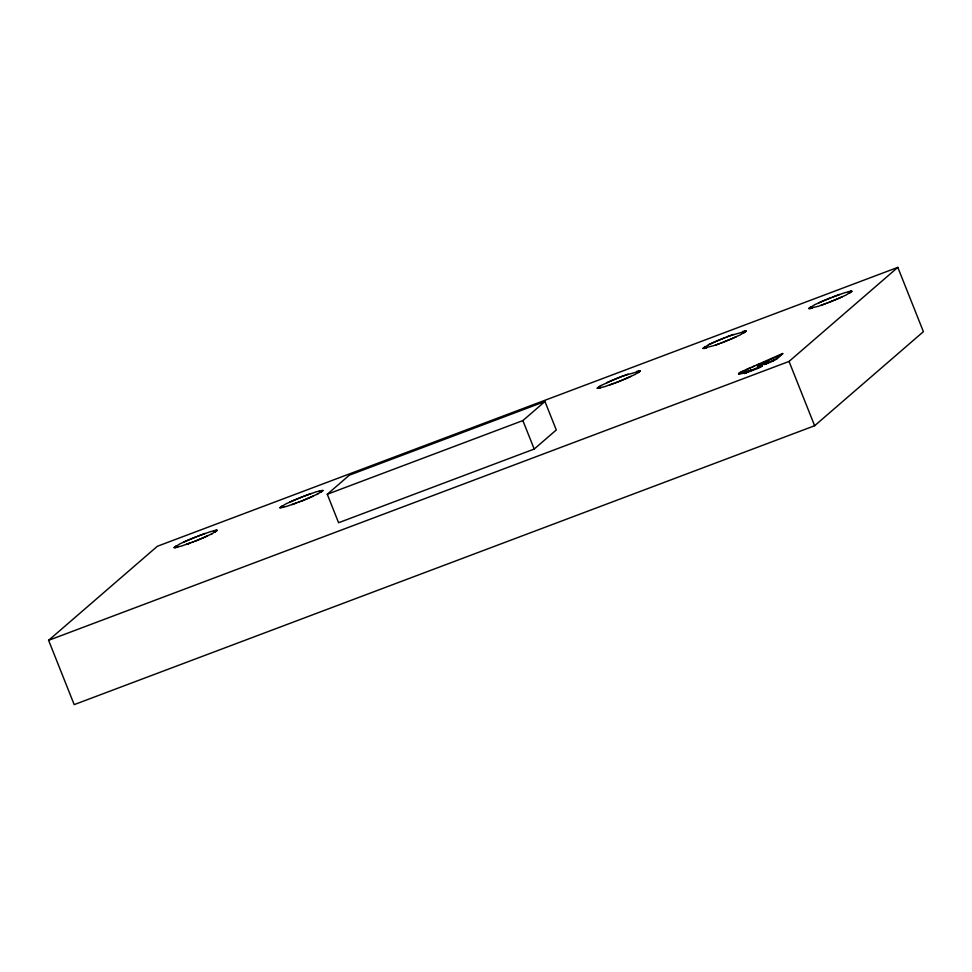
<?xml version="1.0" encoding="UTF-8"?>
<svg xmlns="http://www.w3.org/2000/svg" width="972" height="972" viewBox="0 0 972 972"><rect width="100%" height="100%" fill="white"/><g stroke="black" fill="none" stroke-linecap="round" stroke-linejoin="round"><path stroke-width="1.46" d="M751.295 370.138L744.37 373.467L751.696 369.834L743.082 372.883L751.842 370.223L744.224 373.078M767.333 362.714C757.723 367.914 773.846 359.178 766.009 363.771L765.62 362.896L760.007 365.083L757.443 366.456L762.242 365.715L747.699 371.754M782.594 353.516L776.336 358.875L770.006 361.888A9.769 0.79 -21.7 0 1 767.333 362.957A10.072 0.802 -21.7 0 1 764.879 363.856L764.126 364.561L765.037 364.245A10.072 0.802 -21.7 0 0 767.491 363.334A9.769 0.79 -21.7 0 0 770.164 362.277L776.847 358.996L782.594 353.516L740.603 372.094A20.291 1.628 -21.7 0 0 738.513 373.758L743.143 372.811M744.722 372.932L744.37 373.467L758.464 368.181L762.4 366.092L757.868 366.602L768.002 362.289L765.62 362.896L767.309 362.799M715.198 345.242L703.035 348.377L709.001 344.501L725.258 337.466M728.927 336.057L746.083 331.112L740.117 334.988L723.873 342.01M765.037 364.245L763.968 364.172L764.879 363.856M48.6 640.329L157.367 546.264L897.812 267.373L923.4 331.671L814.633 425.736L74.188 704.627L48.6 640.329L789.045 361.438L897.812 267.373M327.272 494.262L349.349 475.174L544.952 401.497L556.288 429.964L534.211 449.052L338.596 522.729L327.272 494.262L522.875 420.584L544.952 401.497M196.368 536.678L180.112 543.713L174.146 547.588L181.485 546.07L197.049 540.408L211.908 533.859L217.193 530.323L210.608 531.611L197.753 536.143M215.019 532.194L217.193 530.323L216.076 530.25M705.21 346.506L703.035 348.377M743.908 332.983L746.083 331.112M831.036 297.626L814.779 304.661L808.813 308.525L818.533 306.241L837.171 299.097M829.651 302.171L845.895 295.148L851.861 291.272L845.276 292.56L832.421 297.092M302.146 496.838L285.89 503.873L279.924 507.736L286.521 506.448L302.827 500.568L317.674 494.019L322.971 490.483L316.386 491.771L303.531 496.291M320.796 492.354L322.971 490.483L319.29 490.945M599.432 386.346L597.258 388.217L604.596 386.698L620.148 381.036L635.008 374.487L640.317 370.952L622.967 375.97A23.243 1.859 -21.7 0 0 617.414 378.132L600.72 385.629L597.258 388.217L598.388 388.29M638.13 372.823L640.317 370.952L639.187 370.879M176.321 545.717L174.146 547.588L175.276 547.661M282.099 505.865L279.924 507.736L283.617 507.275M810.94 306.69L808.813 308.525L809.907 308.61M849.735 293.107L851.861 291.272L850.767 291.199M743.094 371.231L740.749 372.483A20.291 1.628 -21.7 0 0 738.671 374.135L743.228 373.309L746.472 371.28M211.228 534.199L211.908 533.859M317.006 494.347L317.674 494.019M712.014 343.08L708.491 344.756M746.156 369.737L750.821 367.623M776.033 357.04L782.739 353.905M769.18 360.211L774.684 357.672M183.805 541.975L188.398 539.946M289.595 502.123L294.176 500.106M712.695 342.764L717.275 340.735M818.533 302.9L823.065 300.895M842.165 296.897L837.621 298.914M202.954 537.966L207.558 535.924M308.732 498.114L313.336 496.085M606.917 382.603L611.51 380.574M626.065 378.594L630.792 376.504M731.843 338.754L736.326 336.774M767.345 361.013L768.159 360.661M823.539 300.688L839.662 294.419M752.644 366.833L754.163 366.201M188.702 539.812L205.043 533.458M202.638 538.099L194.983 541.222M294.492 499.96L310.955 493.557M308.403 498.259L300.761 501.382M611.825 380.441L628.155 374.086M625.737 378.728L618.095 381.862M717.591 340.601L733.41 334.429M731.527 338.888L715.052 345.291M766.118 361.523L764.83 362.034M757.358 364.901L759.035 364.233M726.643 336.932L728.745 336.13M186.308 544.454L190.755 542.838M192.298 542.255L193.598 541.769M296.533 502.998L292.074 504.614M298.088 502.415L299.376 501.917M613.867 383.466L609.408 385.094M615.41 382.883L616.71 382.397M719.535 343.663L715.684 345.072M721.188 343.043L722.488 342.557M825.422 303.786L821.024 305.378M826.965 303.203L828.266 302.717M763.445 362.556L764.15 362.289M187.475 544.041L189.443 543.324M706.656 347.927L704.263 348.438M636.624 371.425L639.09 370.891M213.5 530.785L215.966 530.262M177.84 547.115L175.373 547.649M848.337 291.697L850.634 291.211M810.041 308.598L812.422 308.088M744.856 331.051L742.596 331.525M598.485 388.278L600.878 387.767M744.953 331.039L745.913 331.1M704.153 348.45L703.218 348.389M767.783 362.678L767.977 362.325M751.635 370.186L751.441 370.053M767.941 362.653L767.649 362.556M789.045 361.438L814.633 425.736M774.028 360.126L773.214 360.964M761.477 364.464L757.625 366.784M522.875 420.584L534.211 449.052M767.528 362.617L767.564 362.726"/></g></svg>
